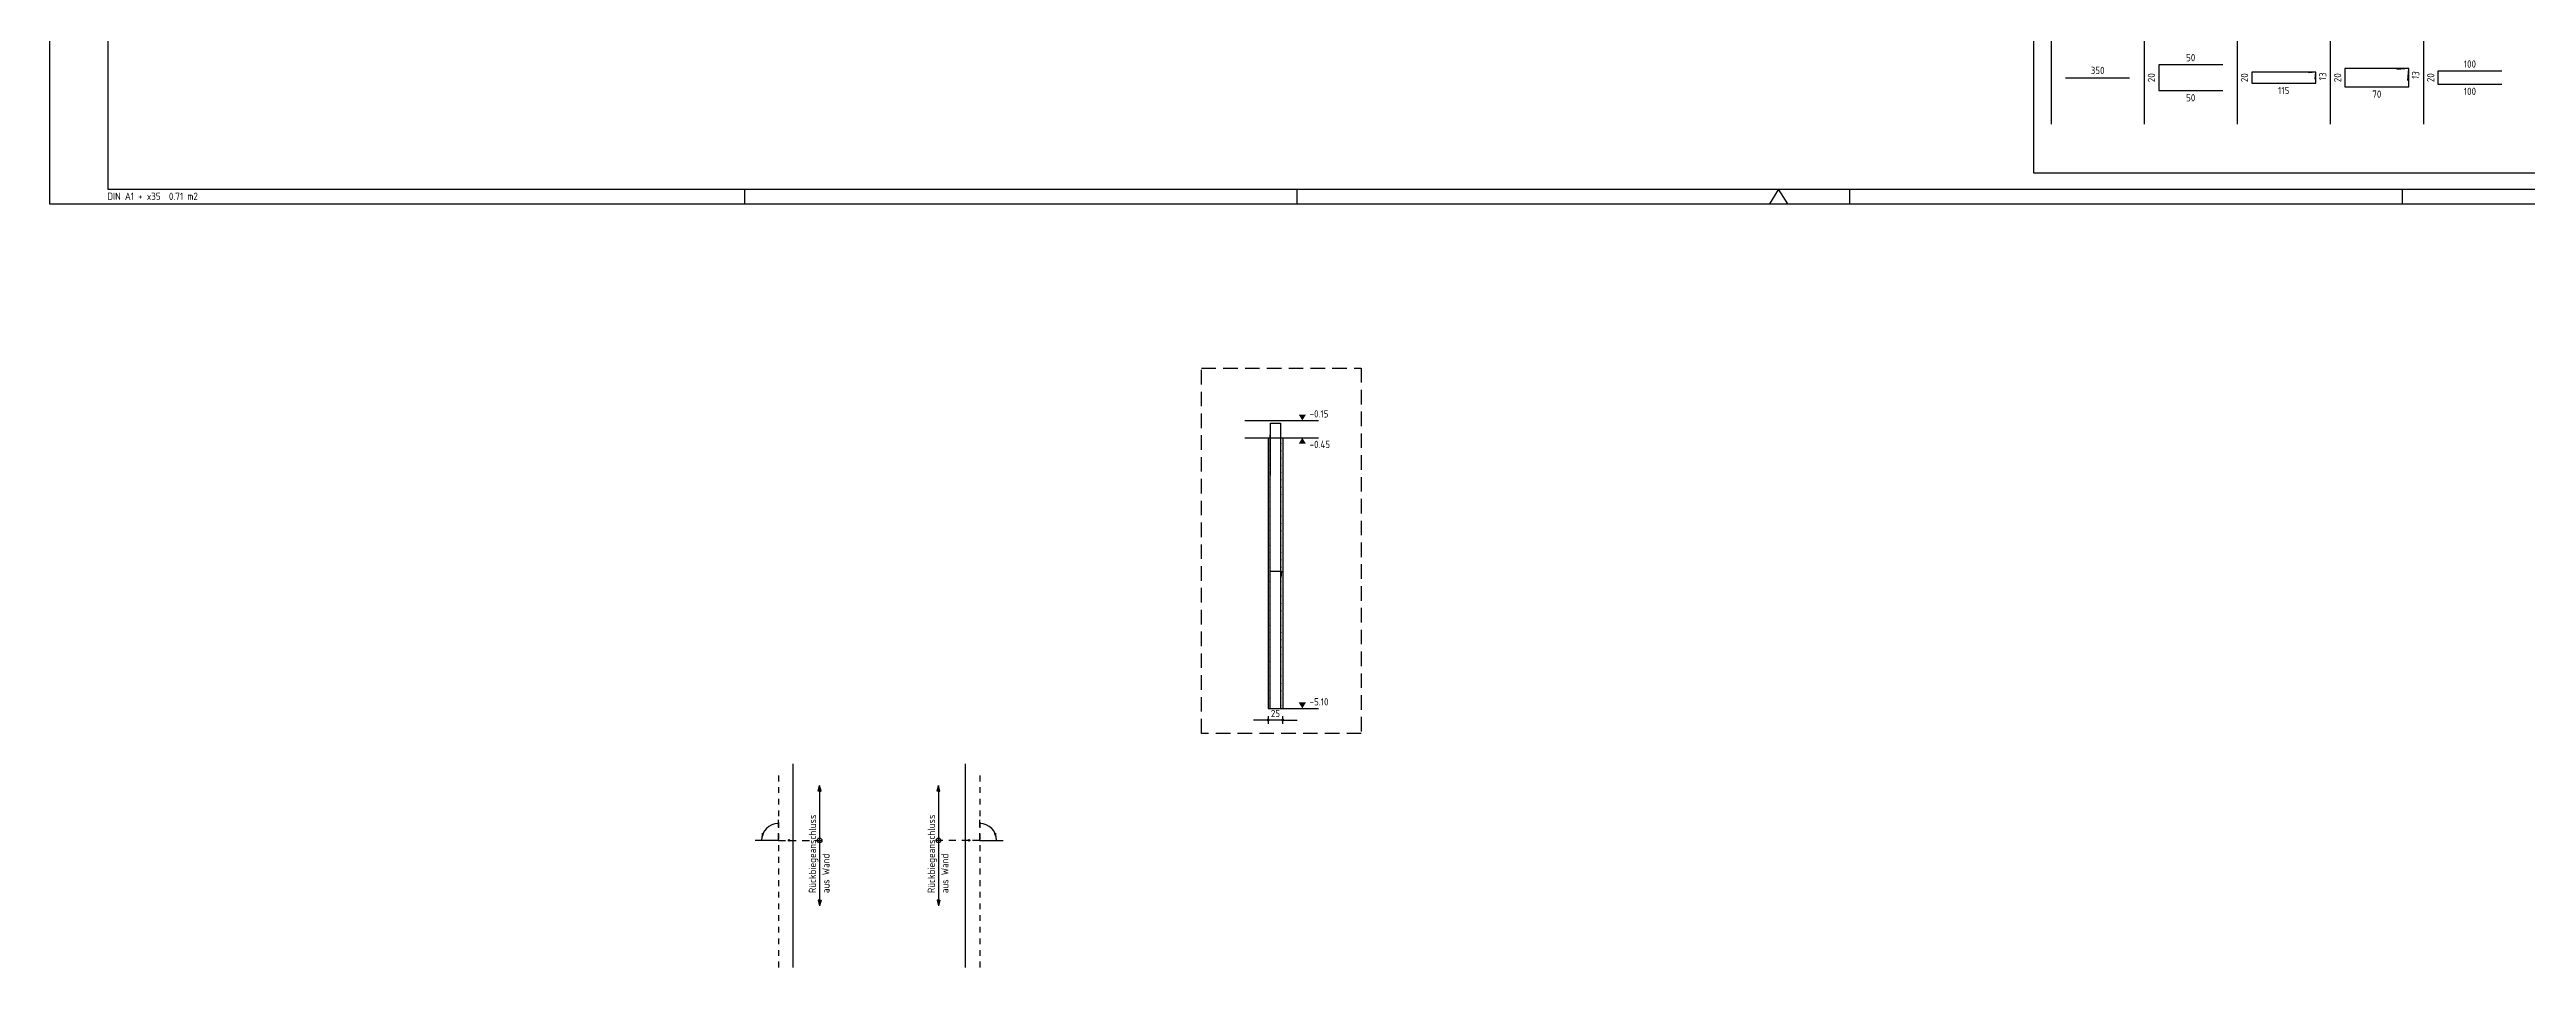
# Model space of a CAD drawing. Extents: x 0 to 73.4, y -13.1 to 33.4.
# Drawn here: x 0 to 42.58, y -13.13 to 2.65 of the extents above; entities that cross this region are included whole.
import ezdxf
from ezdxf.enums import TextEntityAlignment as Align

# ---------------------------------------------------------------- set-up
doc = ezdxf.new("R2010")
doc.units = 0
doc.header["$LTSCALE"] = 0.5
for name, pattern in [('AUSGEZOGEN', [1000.01, 1000, 0.01]), ('DOT', [0.175, 0.05, -0.125]), ('STRICHLINIE', [0.75, 0.5, -0.25]), ('VERDECKT', [0.375, 0.25, -0.125])]:
    doc.linetypes.add(name, pattern=pattern)
for name, color, linetype in [('AFU', 7, 'Continuous'), ('BETON', 7, 'Continuous'), ('DETAIL', 7, 'Continuous'), ('DRUEBER', 7, 'Continuous'), ('HILFE', 7, 'Continuous'), ('koten', 7, 'Continuous'), ('MASSE', 7, 'Continuous'), ('RAHMEN', 7, 'Continuous'), ('RND', 7, 'Continuous'), ('RND_BILD', 7, 'Continuous'), ('TEXT', 7, 'Continuous')]:
    doc.layers.add(name, color=color, linetype=linetype)
doc.styles.add('txt', font='isocp.shx')
doc.linetypes.add('AFU_50K', pattern='A,0.15,["/",Standard,S=0.2,R=0,X=-0.01,Y=-0.1],0.07,["/",Standard,S=0.2,R=0,X=-0.01,Y=-0.1],0.15', length=0.37)
doc.dimstyles.new('DOT_I', dxfattribs={"dimscale": 0.5, "dimtxt": 0.25, "dimasz": 0.25, "dimexe": 0.1, "dimexo": 0.3, "dimgap": 0.1, "dimtad": 1, "dimdec": 3, "dimzin": 3, "dimtxsty": 'txt', "dimblk": 'DOT', "dimblk1": 'DOT', "dimblk2": 'DOT', "dimsah": 1, "dimcen": 0.1, "dimse1": 1, "dimse2": 1, "dimazin": 0, "dimtfac": 1, "dimtdec": 4, "dimtix": 1, "dimtmove": 2, "dimatfit": 3, "dimfxl": 0, "dimtvp": 1, "dimtolj": 1, "dimtzin": 0, "dimarcsym": 0})

# ---------------------------------------------------------------- blocks, each defined once
blk = doc.blocks.new('okrd_o')
at = {"layer": 'koten', "color": 7, "linetype": 'Continuous'}
blk.add_solid([(-0.125, 0.202), (0.125, 0.202), (0, 0)], dxfattribs=at)
at = {"layer": 'koten', "style": 'txt'}
blk.add_attdef('OKRD', (0.25, 0.1), '', height=0.25, dxfattribs=at)
blk = doc.blocks.new('okrd_u')
at = {"layer": 'koten', "color": 7, "linetype": 'Continuous'}
blk.add_solid([(-0.125, -0.202), (0.125, -0.202), (0, 0)], dxfattribs=at)
at = {"layer": 'koten', "style": 'txt'}
blk.add_attdef('OKRD', (0.25, -0.35), '', height=0.25, dxfattribs=at)
blk = doc.blocks.new('DOT')
at = {"layer": 'MASSE', "color": 7, "linetype": 'Continuous'}
for p, q in [((0, 0), (-1, 0)), ((0, 0.54), (0, -0.54))]:
    blk.add_line(p, q, dxfattribs=at)
at = {"layer": 'MASSE', "color": 7, "linetype": 'Continuous', "const_width": 0.2}
blk.add_lwpolyline([(-0.1, 0, 1), (0.1, 0, 1)], format="xyb", close=True, dxfattribs=at)
blk = doc.blocks.new('*D18')
at = {"layer": 'Defpoints', "color": 0, "linetype": 'AUSGEZOGEN', "transparency": 16777216}
for p in [(20.95, -8.876), (20.95, -8.876), (21.2, -8.876)]:
    blk.add_point(p, dxfattribs=at)
at = {"layer": 'MASSE', "color": 0, "linetype": 'AUSGEZOGEN', "lineweight": -2, "transparency": 16777216}
for p, q in [((20.825, -8.876), (20.7, -8.876)), ((21.2, -8.876), (20.95, -8.876)), ((21.325, -8.876), (21.45, -8.876))]:
    blk.add_line(p, q, dxfattribs=at)
at = {"layer": 'MASSE', "color": 0, "linetype": 'AUSGEZOGEN', "lineweight": -2, "transparency": 16777216, "xscale": 0.125, "yscale": 0.125, "zscale": 0.125}
blk.add_blockref('DOT', (20.95, -8.876), dxfattribs=at)
at = {"layer": 'MASSE', "color": 0, "linetype": 'AUSGEZOGEN', "lineweight": -2, "transparency": 16777216, "xscale": 0.125, "yscale": 0.125, "zscale": 0.125, "rotation": 180}
blk.add_blockref('DOT', (21.2, -8.876), dxfattribs=at)
at = {"layer": 'MASSE', "color": 0, "linetype": 'AUSGEZOGEN', "transparency": 16777216, "insert": (21.075, -8.763), "char_height": 0.125, "attachment_point": 5, "style": 'txt'}
blk.add_mtext('\\A1;25', dxfattribs=at)
blk = doc.blocks.new('A1-35-0')
at = {"layer": 'RAHMEN'}
for p, q in [((0, 59.4), (0, 0)), ((0, 0), (118.9, 0))]:
    blk.add_line(p, q, dxfattribs=at)
at = {"layer": 'RAHMEN', "color": 5}
for p, q in [((2, 58.9), (2, 0.5)), ((2, 0.5), (118.4, 0.5))]:
    blk.add_line(p, q, dxfattribs=at)
at = {"layer": 'RAHMEN', "color": 7}
for p, q in [((23.9, 0), (23.9, 0.5)), ((42.9, 0), (42.9, 0.5)), ((61.9, 0), (61.9, 0.5)), ((80.9, 0), (80.9, 0.5))]:
    blk.add_line(p, q, dxfattribs=at)
at = {"layer": 'RAHMEN', "color": 7, "linetype": 'Continuous'}
for p, q in [((59.45, 0.5), (59.14, 0)), ((59.76, 0), (59.45, 0.5))]:
    blk.add_line(p, q, dxfattribs=at)
at = {"layer": 'RAHMEN', "color": 7, "style": 'txt'}
blk.add_text('DIN A1 + x35  0.71 m2', height=0.25, dxfattribs=at).set_placement((1.989, 0.133))
blk = doc.blocks.new('PFEIL')
at = {"color": 7, "linetype": 'Continuous'}
blk.add_solid([(-1, -0.17), (-1, 0.17), (0, 0)], dxfattribs=at)
blk = doc.blocks.new('Pfeillinie')
at = {"layer": 'TEXT', "linetype": 'Continuous'}
blk.add_hatch(color=7, dxfattribs=at).paths.add_polyline_path([(0, 0), (-0.8, 0.2), (-0.8, 0), (-0.8, -0.2)])
at = {"layer": 'TEXT', "color": 7, "linetype": 'Continuous'}
for p, q in [((-0.8, 0), (-0.8, 0.2)), ((-0.8, 0.2), (0, 0)), ((-0.8, 0), (-0.8, -0.2)), ((-0.8, -0.2), (0, 0))]:
    blk.add_line(p, q, dxfattribs=at)
blk = doc.blocks.new('RND_LIS2')
at = {"layer": 'RND', "color": 3, "linetype": 'Continuous'}
for p, q in [((0, 0), (0, -5.2)), ((0, 0), (3.2, 0)), ((3.2, 0), (3.2, -2)), ((2.6, -0.503), (2.6, -1)), ((0, -1), (3.2, -1)), ((1.6, -1.503), (1.6, -2)), ((0, -2), (3.2, -2))]:
    blk.add_line(p, q, dxfattribs=at)
at = {"layer": 'RND', "color": 7, "linetype": 'Continuous'}
blk.add_line((2.805, -0.39), (2.973, -0.186), dxfattribs=at)
at = {"layer": 'RND', "color": 1, "linetype": 'Continuous'}
blk.add_circle((0.545, -0.513), 0.42, dxfattribs=at)
at = {"layer": 'RND', "color": 7, "linetype": 'Continuous'}
blk.add_circle((2.889, -0.288), 0.075, dxfattribs=at)
at = {"layer": 'RND', "color": 7, "linetype": 'Continuous', "style": 'txt'}
for s, p in [('Anzahl', (1.249, -0.391)), ('Länge', (0.42, -1.373)), ('Ges.kg', (1.872, -1.373))]:
    blk.add_text(s, height=0.25, dxfattribs=at).set_placement(p)
at = {"layer": 'RND', "color": 1, "linetype": 'Continuous', "style": 'txt'}
blk.add_attdef('POS1', text='', height=0.35, dxfattribs=at).set_placement((0.545, -0.513), align=Align.MIDDLE)
at = {"layer": 'RND', "color": 7, "linetype": 'Continuous', "style": 'txt'}
for tag, p in [('STK1', (1.897, -0.859)), ('DS1', (2.885, -0.859)), ('LANG1', (0.8, -1.841)), ('GEW', (2.4, -1.841))]:
    blk.add_attdef(tag, text='', height=0.25, dxfattribs=at).set_placement(p, align=Align.CENTER)

msp = doc.modelspace()

# ---------------------------------------------------------------- linework, layer by layer
at = {"layer": 'AFU', "color": 8, "linetype": 'AFU_50K'}
for p, q in [((20.9498, -4.0245), (21.1998, -4.0245)), ((20.9498, -8.6745), (21.1998, -8.6745))]:
    msp.add_line(p, q, dxfattribs=at)
at = {"layer": 'BETON', "color": 6, "linetype": 'AUSGEZOGEN'}
for p, q in [((20.5503, -3.7245), (21.8133, -3.7245)), ((20.5503, -4.0245), (20.9498, -4.0245)), ((20.9498, -4.0245), (20.9498, -8.6745)), ((21.1998, -4.0245), (21.1998, -8.6745)), ((21.1998, -4.0245), (21.8133, -4.0245)), ((12.7787, -9.6295), (12.7787, -13.1295)), ((15.741, -9.6295), (15.741, -13.1295))]:
    msp.add_line(p, q, dxfattribs=at)
at = {"layer": 'DETAIL', "color": 102, "linetype": 'STRICHLINIE'}
msp.add_lwpolyline([(19.8021, -9.1054), (19.8021, -2.8234), (22.549, -2.8234), (22.549, -9.1054)], close=True, dxfattribs=at)
at = {"layer": 'DRUEBER', "color": 7, "linetype": 'DOT'}
for p, q in [((12.5287, -9.8295), (12.5287, -13.1295)), ((15.991, -9.8295), (15.991, -13.1295))]:
    msp.add_line(p, q, dxfattribs=at)
at = {"layer": 'HILFE', "color": 102, "linetype": 'AUSGEZOGEN'}
msp.add_line((21.1998, -8.6745), (21.8133, -8.6745), dxfattribs=at)
at = {"layer": 'RND', "color": 102, "linetype": 'VERDECKT'}
for p, q in [((12.7128, -10.9442), (13.2878, -10.9442)), ((15.807, -10.9442), (15.232, -10.9442))]:
    msp.add_line(p, q, dxfattribs=at)
at = {"layer": 'RND', "color": 1, "linetype": 'AUSGEZOGEN'}
for points in [[(20.9898, -4.671), (20.9898, -3.771), (21.1598, -3.771), (21.1598, -4.671)], [(20.9839, -8.6745), (20.9839, -3.9745)], [(21.1658, -8.6745), (21.1658, -3.9745)], [(20.9786, -6.2068), (20.9786, -6.3168), (21.1786, -6.3168), (21.169, -6.4263)]]:
    msp.add_lwpolyline(points, dxfattribs=at)
at = {"layer": 'RND', "color": 7, "linetype": 'AUSGEZOGEN', "const_width": 0.008}
for points in [[(20.9697, -4.1221, 1), (20.9777, -4.1221, 1)], [(20.9697, -4.2471, 1), (20.9777, -4.2471, 1)], [(21.1713, -4.1221, 1), (21.1793, -4.1221, 1)], [(21.1713, -4.2471, 1), (21.1793, -4.2471, 1)], [(20.9697, -4.3721, 1), (20.9777, -4.3721, 1)], [(20.9697, -4.4971, 1), (20.9777, -4.4971, 1)], [(20.9697, -4.6221, 1), (20.9777, -4.6221, 1)], [(21.1713, -4.3721, 1), (21.1793, -4.3721, 1)], [(21.1713, -4.4971, 1), (21.1793, -4.4971, 1)], [(21.1713, -4.6221, 1), (21.1793, -4.6221, 1)], [(20.9697, -4.7471, 1), (20.9777, -4.7471, 1)], [(20.9697, -4.8721, 1), (20.9777, -4.8721, 1)], [(20.9697, -4.9971, 1), (20.9777, -4.9971, 1)], [(21.1713, -4.7471, 1), (21.1793, -4.7471, 1)], [(21.1713, -4.8721, 1), (21.1793, -4.8721, 1)], [(21.1713, -4.9971, 1), (21.1793, -4.9971, 1)], [(20.9697, -5.1221, 1), (20.9777, -5.1221, 1)], [(20.9697, -5.2471, 1), (20.9777, -5.2471, 1)], [(20.9697, -5.3721, 1), (20.9777, -5.3721, 1)], [(20.9697, -5.4971, 1), (20.9777, -5.4971, 1)], [(21.1713, -5.1221, 1), (21.1793, -5.1221, 1)], [(21.1713, -5.2471, 1), (21.1793, -5.2471, 1)], [(21.1713, -5.3721, 1), (21.1793, -5.3721, 1)], [(21.1713, -5.4971, 1), (21.1793, -5.4971, 1)], [(20.9697, -5.6221, 1), (20.9777, -5.6221, 1)], [(20.9697, -5.7471, 1), (20.9777, -5.7471, 1)], [(20.9697, -5.8721, 1), (20.9777, -5.8721, 1)], [(21.1713, -5.6221, 1), (21.1793, -5.6221, 1)], [(21.1713, -5.7471, 1), (21.1793, -5.7471, 1)], [(21.1713, -5.8721, 1), (21.1793, -5.8721, 1)], [(20.9697, -5.9971, 1), (20.9777, -5.9971, 1)], [(20.9697, -6.1221, 1), (20.9777, -6.1221, 1)], [(20.9697, -6.2471, 1), (20.9777, -6.2471, 1)], [(20.9697, -6.3721, 1), (20.9777, -6.3721, 1)], [(21.1713, -5.9971, 1), (21.1793, -5.9971, 1)], [(21.1713, -6.1221, 1), (21.1793, -6.1221, 1)], [(21.1713, -6.2471, 1), (21.1793, -6.2471, 1)], [(21.1713, -6.3721, 1), (21.1793, -6.3721, 1)], [(20.9697, -6.4971, 1), (20.9777, -6.4971, 1)], [(20.9697, -6.6221, 1), (20.9777, -6.6221, 1)], [(20.9697, -6.7471, 1), (20.9777, -6.7471, 1)], [(21.1713, -6.4971, 1), (21.1793, -6.4971, 1)], [(21.1713, -6.6221, 1), (21.1793, -6.6221, 1)], [(21.1713, -6.7471, 1), (21.1793, -6.7471, 1)], [(20.9697, -6.8721, 1), (20.9777, -6.8721, 1)], [(20.9697, -6.9971, 1), (20.9777, -6.9971, 1)], [(20.9697, -7.1221, 1), (20.9777, -7.1221, 1)], [(21.1713, -6.8721, 1), (21.1793, -6.8721, 1)], [(21.1713, -6.9971, 1), (21.1793, -6.9971, 1)], [(21.1713, -7.1221, 1), (21.1793, -7.1221, 1)], [(20.9697, -7.2471, 1), (20.9777, -7.2471, 1)], [(20.9697, -7.3721, 1), (20.9777, -7.3721, 1)], [(20.9697, -7.4971, 1), (20.9777, -7.4971, 1)], [(20.9697, -7.6221, 1), (20.9777, -7.6221, 1)], [(21.1713, -7.2471, 1), (21.1793, -7.2471, 1)], [(21.1713, -7.3721, 1), (21.1793, -7.3721, 1)], [(21.1713, -7.4971, 1), (21.1793, -7.4971, 1)], [(21.1713, -7.6221, 1), (21.1793, -7.6221, 1)], [(20.9697, -7.7471, 1), (20.9777, -7.7471, 1)], [(20.9697, -7.8721, 1), (20.9777, -7.8721, 1)], [(20.9697, -7.9971, 1), (20.9777, -7.9971, 1)], [(21.1713, -7.7471, 1), (21.1793, -7.7471, 1)], [(21.1713, -7.8721, 1), (21.1793, -7.8721, 1)], [(21.1713, -7.9971, 1), (21.1793, -7.9971, 1)], [(20.9697, -8.1221, 1), (20.9777, -8.1221, 1)], [(20.9697, -8.2471, 1), (20.9777, -8.2471, 1)], [(20.9697, -8.3721, 1), (20.9777, -8.3721, 1)], [(20.9697, -8.4971, 1), (20.9777, -8.4971, 1)], [(21.1713, -8.1221, 1), (21.1793, -8.1221, 1)], [(21.1713, -8.2471, 1), (21.1793, -8.2471, 1)], [(21.1713, -8.3721, 1), (21.1793, -8.3721, 1)], [(21.1713, -8.4971, 1), (21.1793, -8.4971, 1)], [(20.9697, -8.6221, 1), (20.9777, -8.6221, 1)], [(21.1713, -8.6221, 1), (21.1793, -8.6221, 1)]]:
    msp.add_lwpolyline(points, format="xyb", close=True, dxfattribs=at)
at = {"layer": 'RND', "color": 102, "linetype": 'AUSGEZOGEN'}
for points in [[(13.2378, -10.0009), (13.2378, -12.0721)], [(15.282, -10.0009), (15.282, -12.0721)]]:
    msp.add_lwpolyline(points, dxfattribs=at)
at = {"layer": 'RND', "color": 7, "linetype": 'AUSGEZOGEN'}
for centre in [(13.2378, -10.9442), (15.282, -10.9442)]:
    msp.add_circle(centre, 0.04, dxfattribs=at)
at = {"layer": 'RND_BILD', "color": 1, "linetype": 'AUSGEZOGEN'}
for points in [[(34.6583, 2.1679), (35.7583, 2.1679)], [(37.3583, 2.3879), (36.2583, 2.3879), (36.2583, 1.9479), (37.3583, 1.9479)], [(38.9475, 2.1397), (38.9583, 2.2636), (37.8583, 2.2636), (37.8583, 2.0723), (38.9583, 2.0723), (38.9583, 2.2636), (38.8345, 2.2527)], [(40.5405, 2.1216), (40.5583, 2.3251), (39.4583, 2.3251), (39.4583, 2.0108), (40.5583, 2.0108), (40.5583, 2.3251), (40.3548, 2.3073)], [(42.1583, 2.2779), (41.0583, 2.2779), (41.0583, 2.0579), (42.1583, 2.0579)]]:
    msp.add_lwpolyline(points, dxfattribs=at)
at = {"layer": 'TEXT', "color": 7, "linetype": 'VERDECKT'}
for p, q in [((12.5288, -10.9442), (12.7128, -10.9442)), ((15.991, -10.9442), (15.807, -10.9442))]:
    msp.add_line(p, q, dxfattribs=at)
at = {"layer": 'TEXT', "color": 1, "linetype": 'AUSGEZOGEN'}
msp.add_lwpolyline([(34.1133, 12.7461), (49.6934, 12.7461), (49.6934, 0.5269), (34.1133, 0.5269)], close=True, dxfattribs=at)
at = {"layer": 'TEXT', "color": 7, "linetype": 'VERDECKT'}
for points in [[(12.5288, -10.9442), (12.5288, -10.5442)], [(15.991, -10.9442), (15.991, -10.5442)]]:
    msp.add_lwpolyline(points, dxfattribs=at)
at = {"layer": 'TEXT', "color": 1, "linetype": 'AUSGEZOGEN'}
for points in [[(12.5288, -10.9442), (12.1288, -10.9442)], [(15.991, -10.9442), (16.391, -10.9442)]]:
    msp.add_lwpolyline(points, dxfattribs=at)
at = {"layer": 'TEXT', "color": 7, "linetype": 'VERDECKT'}
for centre in [(12.7128, -10.9442), (15.807, -10.9442)]:
    msp.add_circle(centre, 0.012, dxfattribs=at)
at = {"layer": 'TEXT', "color": 102, "linetype": 'AUSGEZOGEN'}
for centre, start, end in [((12.5288, -10.9442), 90, 180), ((15.991, -10.9442), 0, 90)]:
    msp.add_arc(centre, 0.2904, start, end, dxfattribs=at)

# ---------------------------------------------------------------- block references
at = {"layer": 'koten', "color": 7, "linetype": 'AUSGEZOGEN'}
ref = msp.add_blockref('okrd_o', (21.5366, -3.7245), dxfattribs=dict(at, xscale=0.5, yscale=0.5, zscale=0.5))
ref.add_attrib('OKRD', '-0.15', (21.6616, -3.6745), dxfattribs={"layer": '0', "color": 0, "linetype": 'ByBlock', "height": 0.125, "style": 'txt'})
ref = msp.add_blockref('okrd_u', (21.5366, -4.0245), dxfattribs=dict(at, xscale=0.5, yscale=0.5, zscale=0.5))
ref.add_attrib('OKRD', '-0.45', (21.6616, -4.1995), dxfattribs={"layer": '0', "color": 0, "linetype": 'ByBlock', "height": 0.125, "style": 'txt'})
ref = msp.add_blockref('okrd_o', (21.5366, -8.6745), dxfattribs=dict(at, xscale=0.5, yscale=0.5, zscale=0.5))
ref.add_attrib('OKRD', '-5.10', (21.6616, -8.6245), dxfattribs={"layer": '0', "color": 0, "linetype": 'ByBlock', "height": 0.125, "style": 'txt'})
at = {"layer": 'RAHMEN', "color": 1, "linetype": 'AUSGEZOGEN', "xscale": 0.5, "yscale": 0.5, "zscale": 0.5}
msp.add_blockref('A1-35-0', (0, 0), dxfattribs=at)
at = {"layer": 'RND', "color": 102, "linetype": 'AUSGEZOGEN', "yscale": 0.125, "zscale": 0.125}
for p, xscale, rotation in [((13.2378, -10.0009), 0.125, 90), ((15.282, -10.0009), -0.125, 270), ((13.2378, -12.0721), 0.125, 270), ((15.282, -12.0721), -0.125, 90)]:
    msp.add_blockref('Pfeillinie', p, dxfattribs=dict(at, xscale=xscale, rotation=rotation))
at = {"layer": 'RND_BILD', "color": 7, "linetype": 'AUSGEZOGEN', "xscale": 0.5, "yscale": 0.5, "zscale": 0.5}
for p, values in [((34.4083, 3.9679), {'POS1': '16', 'STK1': '4', 'DS1': '16', 'LANG1': '3.50', 'GEW': '22.12'}), ((36.0083, 3.9679), {'POS1': '17', 'STK1': '36', 'DS1': '10', 'LANG1': '1.20', 'GEW': '26.65'}), ((37.6083, 3.9679), {'POS1': '18', 'STK1': '18', 'DS1': '10', 'LANG1': '2.96', 'GEW': '32.87'}), ((39.2083, 3.9679), {'POS1': '19', 'STK1': '18', 'DS1': '10', 'LANG1': '2.06', 'GEW': '22.88'}), ((40.8083, 3.9679), {'POS1': '20', 'STK1': '64', 'DS1': '10', 'LANG1': '2.20', 'GEW': '86.87'})]:
    msp.add_blockref('RND_LIS2', p, dxfattribs=at).add_auto_attribs(values)
at = {"layer": 'TEXT', "color": 102, "linetype": 'AUSGEZOGEN', "yscale": 0.1250000000000026, "zscale": 0.1250000000000026}
for p, xscale, rotation in [((12.2384, -10.9442), 0.1250000000000026, 257.7590209791267), ((16.2814, -10.9442), -0.1250000000000026, 102.2409790208733)]:
    msp.add_blockref('PFEIL', p, dxfattribs=dict(at, xscale=xscale, rotation=rotation))

# ---------------------------------------------------------------- texts
at = {"layer": 'RND_BILD', "color": 7, "linetype": 'AUSGEZOGEN', "style": 'txt'}
for s, p in [('50', (36.8083, 2.5129)), ('350', (35.2083, 2.2929)), ('100', (41.6083, 2.4029)), ('115', (38.4083, 1.9473)), ('70', (40.0083, 1.8858)), ('100', (41.6083, 1.9329))]:
    msp.add_text(s, height=0.125, dxfattribs=at).set_placement(p, align=Align.MIDDLE)
for s, rotation, p in [('20', 90, (36.1333, 2.1679)), ('20', 90, (37.7333, 2.1679)), ('13', 84.99986, (39.0775, 2.1907)), ('20', 90, (39.3333, 2.1679)), ('13', 84.99986, (40.674, 2.2124)), ('20', 90, (40.9333, 2.1679)), ('50', 360, (36.8083, 1.8229))]:
    msp.add_text(s, height=0.125, rotation=rotation, dxfattribs=at).set_placement(p, align=Align.MIDDLE)
at = {"layer": 'TEXT', "color": 7, "linetype": 'AUSGEZOGEN', "style": 'txt'}
for s, p in [('Rückbiegeanschluss', (13.1771, -11.8517)), ('Rückbiegeanschluss', (15.2212, -11.8517)), ('aus Wand ', (13.4085, -11.8517)), ('aus Wand ', (15.4527, -11.8517))]:
    msp.add_text(s, height=0.125, rotation=90, dxfattribs=at).set_placement(p)

# ---------------------------------------------------------------- dimensions: what is measured, and where the dimension line sits
at = {"layer": 'MASSE', "color": 7, "linetype": 'AUSGEZOGEN'}
dim = msp.add_linear_dim(base=(20.9498, -8.8755), p1=(21.1998, -8.8755), p2=(20.9498, -8.8755), dimstyle='DOT_I', override={"dimdec": 0, "dimlfac": 100}, dxfattribs=at)
dim.commit()
dim.dimension.update_dxf_attribs({"geometry": '*D18', "text_midpoint": (21.0748, -8.763)})

doc.saveas('drawing.dxf')
